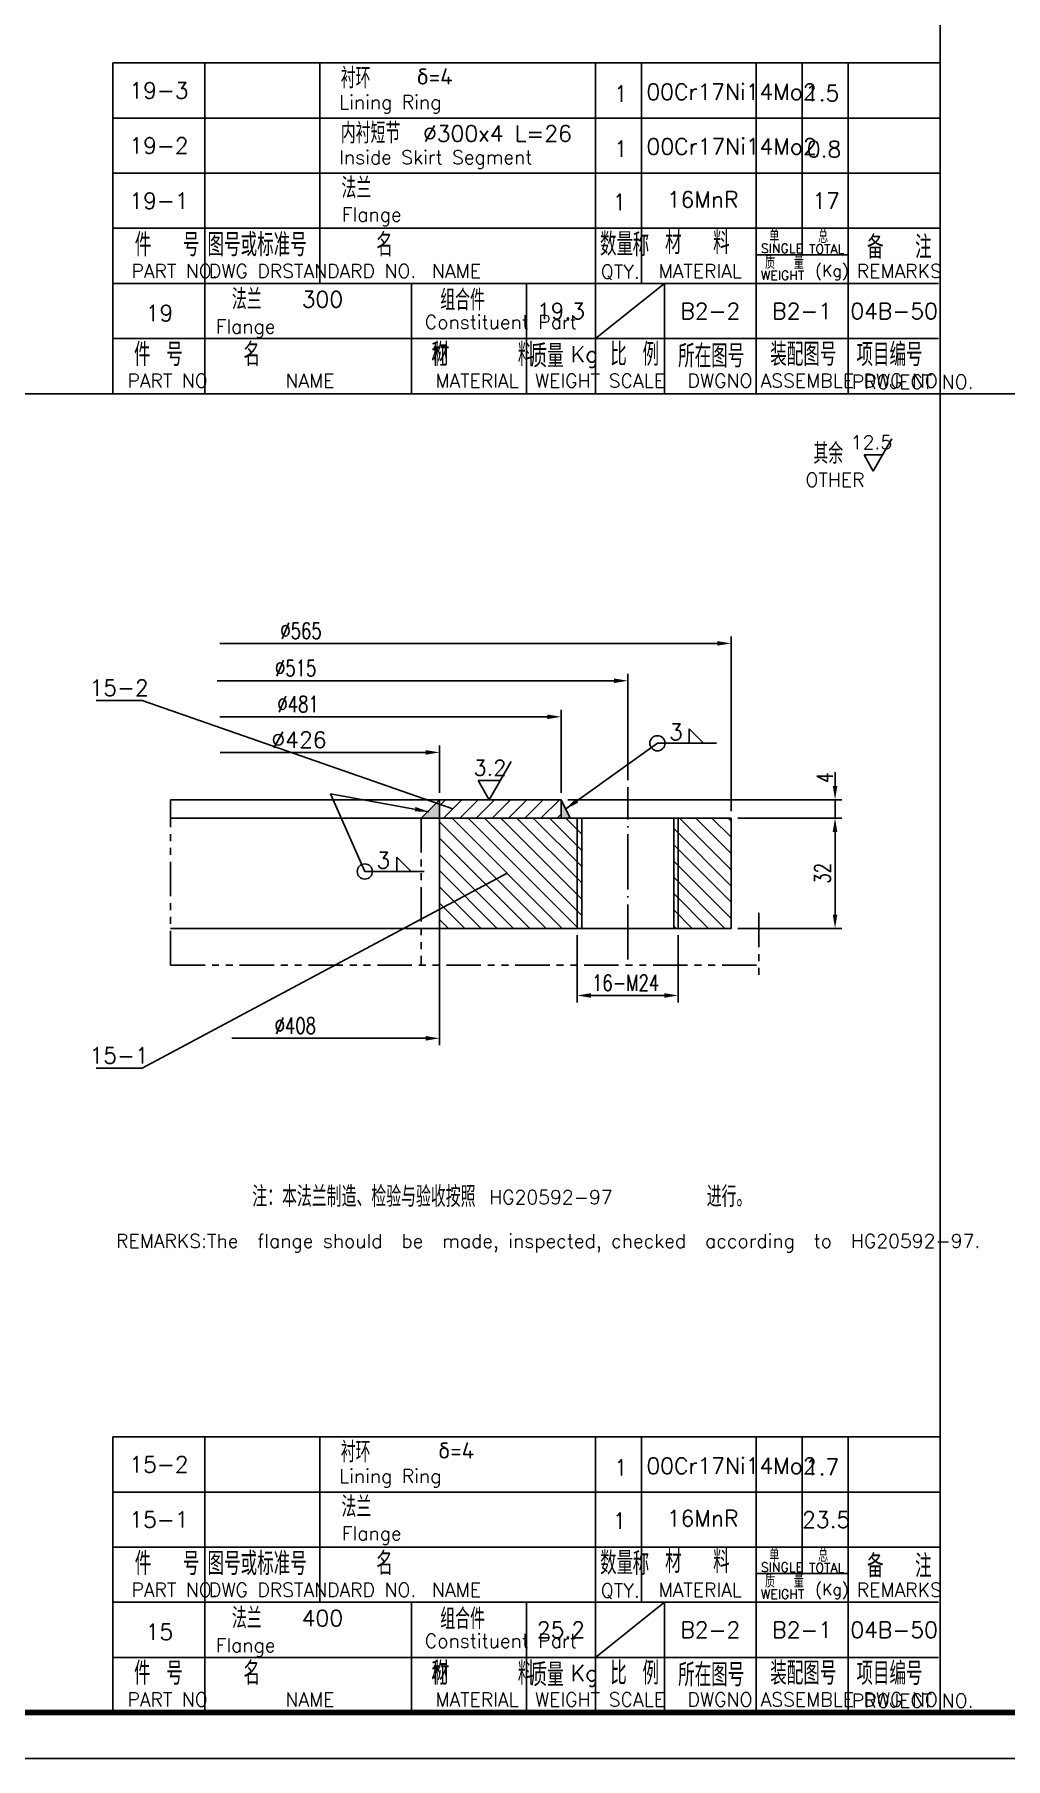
# Model space of a CAD drawing. Extents: x 1512 to 4800, y -77 to 764.
# Drawn here: x 2337.2 to 2548.5, y -76.5 to 298.7 of the extents above; entities that cross this region are included whole.
import ezdxf
from ezdxf.enums import TextEntityAlignment as Align

# ---------------------------------------------------------------- set-up
doc = ezdxf.new("R2010")
doc.units = 0
doc.header["$MEASUREMENT"] = 0
doc.linetypes.add('ACAD_ISO04W100', pattern=[30.5, 24, -3, 0.5, -3])
doc.linetypes.add('PHANTOMX2', pattern=[5, 2.5, -0.5, 0.5, -0.5, 0.5, -0.5])
doc.layers.get('0').update_dxf_attribs({"linetype": 'CONTINUOUS'})
doc.layers.get('DEFPOINTS').update_dxf_attribs({"linetype": 'CONTINUOUS'})
for name, color, linetype in [('1', 1, 'CONTINUOUS'), ('2', 2, 'ACAD_ISO04W100'), ('4', 6, 'PHANTOMX2')]:
    doc.layers.add(name, color=color, linetype=linetype)
doc.styles.add('ACANSTS', font='romans.shx', dxfattribs={"height": 1, "bigfont": 'gbcbig.shx'})
doc.styles.add('HZ5', font='romans.shx', dxfattribs={"width": 0.75, "bigfont": 'hz5.shx'})
doc.dimstyles.get("Standard").update_dxf_attribs({"dimtxt": 3.5, "dimasz": 3, "dimexe": 2, "dimexo": 0, "dimgap": 1, "dimtad": 1, "dimdec": 0, "dimlfac": 20, "dimzin": 0, "dimdsep": 46, "dimtxsty": 'HZ5', "dimcen": 1, "dimadec": 0, "dimazin": 0, "dimtfac": 1, "dimtdec": 0, "dimtmove": 2, "dimatfit": 3, "dimfxl": 0, "dimtolj": 1, "dimtzin": 0, "dimarcsym": 0})

# ---------------------------------------------------------------- blocks, each defined once
blk = doc.blocks.new('*D21')
at = {"color": 0, "linetype": 'ByBlock', "ltscale": 5}
for p, q in [((2425.36, 102.62), (2425.36, 78.71)), ((2380.14, 80.21), (2422.36, 80.21))]:
    blk.add_line(p, q, dxfattribs=at)
blk.add_solid([(2422.36, 80.71), (2422.36, 79.71), (2425.36, 80.21)], dxfattribs=at)
at = {"layer": 'DEFPOINTS', "color": 0, "linetype": 'ByBlock', "ltscale": 5}
for p in [(2425.36, 104.12), (2380.14, 80.21), (2425.36, 80.21)]:
    blk.add_point(p, dxfattribs=at)
at = {"color": 0, "linetype": 'ByBlock', "ltscale": 5, "insert": (2393.96, 82.96), "char_height": 3.5, "attachment_point": 5, "style": 'HZ5'}
blk.add_mtext('\\A1;∅408', dxfattribs=at)
blk = doc.blocks.new('_NONE')
at = {"color": 0, "linetype": 'ByBlock', "ltscale": 5}
blk.add_circle((0, 0), 0.25, dxfattribs=at)
blk = doc.blocks.new('*D23')
at = {"color": 0, "linetype": 'ByBlock', "ltscale": 5}
for p, q in [((2376.96, 158.02), (2463.31, 158.02)), ((2466.31, 136.36), (2466.31, 159.52))]:
    blk.add_line(p, q, dxfattribs=at)
blk.add_solid([(2463.31, 158.52), (2463.31, 157.52), (2466.31, 158.02)], dxfattribs=at)
at = {"layer": 'DEFPOINTS', "color": 0, "linetype": 'ByBlock', "ltscale": 5}
for p in [(2376.96, 158.02), (2466.31, 158.02), (2466.31, 134.86)]:
    blk.add_point(p, dxfattribs=at)
at = {"color": 0, "linetype": 'ByBlock', "ltscale": 5, "insert": (2394.03, 160.77), "char_height": 3.5, "attachment_point": 5, "style": 'HZ5'}
blk.add_mtext('\\A1;∅515', dxfattribs=at)
blk = doc.blocks.new('*D22')
at = {"color": 0, "linetype": 'ByBlock', "ltscale": 5}
for p, q in [((2377.52, 150.17), (2448.81, 150.17)), ((2451.81, 133.62), (2451.81, 151.67))]:
    blk.add_line(p, q, dxfattribs=at)
blk.add_solid([(2448.81, 150.67), (2448.81, 149.67), (2451.81, 150.17)], dxfattribs=at)
at = {"layer": 'DEFPOINTS', "color": 0, "linetype": 'ByBlock', "ltscale": 5}
for p in [(2377.52, 150.17), (2451.81, 150.17), (2451.81, 132.12)]:
    blk.add_point(p, dxfattribs=at)
at = {"color": 0, "linetype": 'ByBlock', "ltscale": 5, "insert": (2394.57, 152.92), "char_height": 3.5, "attachment_point": 5, "style": 'HZ5'}
blk.add_mtext('\\A1;∅481', dxfattribs=at)
blk = doc.blocks.new('*D24')
at = {"color": 0, "linetype": 'ByBlock', "ltscale": 5}
for p, q in [((2377.52, 166.15), (2485.81, 166.15)), ((2488.81, 129.62), (2488.81, 167.65))]:
    blk.add_line(p, q, dxfattribs=at)
blk.add_solid([(2485.81, 166.65), (2485.81, 165.65), (2488.81, 166.15)], dxfattribs=at)
at = {"layer": 'DEFPOINTS', "color": 0, "linetype": 'ByBlock', "ltscale": 5}
for p in [(2488.81, 166.15), (2377.52, 150.17), (2488.81, 128.12)]:
    blk.add_point(p, dxfattribs=at)
at = {"color": 0, "linetype": 'ByBlock', "ltscale": 5, "insert": (2395.2, 168.9), "char_height": 3.5, "attachment_point": 5, "style": 'HZ5'}
blk.add_mtext('\\A1;∅565', dxfattribs=at)
blk = doc.blocks.new('*D54')
at = {"color": 0, "linetype": 'ByBlock', "ltscale": 5}
for p, q in [((2490.31, 128.12), (2512.93, 128.12)), ((2511.43, 107.12), (2511.43, 125.12)), ((2490.31, 104.12), (2512.93, 104.12))]:
    blk.add_line(p, q, dxfattribs=at)
for points in [[(2510.93, 125.12), (2511.93, 125.12), (2511.43, 128.12)], [(2510.93, 107.12), (2511.93, 107.12), (2511.43, 104.12)]]:
    blk.add_solid(points, dxfattribs=at)
at = {"layer": 'DEFPOINTS', "color": 0, "linetype": 'ByBlock', "ltscale": 5}
for p in [(2488.81, 128.12), (2511.43, 128.12), (2488.81, 104.12)]:
    blk.add_point(p, dxfattribs=at)
at = {"color": 0, "linetype": 'ByBlock', "ltscale": 5, "insert": (2508.68, 116.1), "char_height": 3.5, "attachment_point": 5, "rotation": 90, "style": 'HZ5'}
blk.add_mtext('\\A1;32', dxfattribs=at)
blk = doc.blocks.new('*D181')
at = {"color": 0, "linetype": 'ByBlock', "ltscale": 5}
for p, q in [((2455.31, 102.62), (2455.31, 88.03)), ((2477.31, 102.62), (2477.31, 88.03)), ((2458.31, 89.53), (2474.31, 89.53))]:
    blk.add_line(p, q, dxfattribs=at)
for points in [[(2458.31, 90.03), (2458.31, 89.03), (2455.31, 89.53)], [(2474.31, 90.03), (2474.31, 89.03), (2477.31, 89.53)]]:
    blk.add_solid(points, dxfattribs=at)
at = {"layer": 'DEFPOINTS', "color": 0, "linetype": 'ByBlock', "ltscale": 5}
for p in [(2455.31, 104.12), (2477.31, 104.12), (2477.31, 89.53)]:
    blk.add_point(p, dxfattribs=at)
at = {"color": 0, "linetype": 'ByBlock', "ltscale": 5, "insert": (2465.86, 92.28), "char_height": 3.5, "attachment_point": 5, "style": 'HZ5'}
blk.add_mtext('\\A1;16-M24', dxfattribs=at)
blk = doc.blocks.new('*D17')
at = {"color": 0, "linetype": 'ByBlock', "ltscale": 5}
for p, q in [((2511.43, 135.12), (2511.43, 138.12)), ((2453.31, 132.12), (2512.93, 132.12)), ((2511.43, 128.12), (2511.43, 132.12)), ((2511.43, 128.12), (2511.43, 132.12)), ((2511.43, 125.12), (2511.43, 122.12))]:
    blk.add_line(p, q, dxfattribs=at)
for points in [[(2510.93, 135.12), (2511.93, 135.12), (2511.43, 132.12)], [(2510.93, 125.12), (2511.93, 125.12), (2511.43, 128.12)]]:
    blk.add_solid(points, dxfattribs=at)
at = {"layer": 'DEFPOINTS', "color": 0, "linetype": 'ByBlock', "ltscale": 5}
for p in [(2451.81, 132.12), (2511.43, 132.12), (2488.81, 128.12)]:
    blk.add_point(p, dxfattribs=at)
at = {"color": 0, "linetype": 'ByBlock', "ltscale": 5, "insert": (2509.22, 136.9), "char_height": 3.5, "attachment_point": 5, "rotation": 90, "style": 'HZ5'}
blk.add_mtext('\\A1;4', dxfattribs=at)

msp = doc.modelspace()

# ---------------------------------------------------------------- hatches: boundary and pattern name
at = {"ltscale": 5}
h = msp.add_hatch(color=256, dxfattribs=at)
h.paths.add_polyline_path([(2425.3598231, 131.1241209), (2424.6181135, 131.3830984), (2421.3598231, 128.124808), (2425.3598231, 128.124808)])
h.paths.add_polyline_path([(2425.3598231, 132.124808), (2424.6181135, 131.3830984), (2425.3598231, 131.1241209)])
h.paths.add_polyline_path([(2451.8098231, 132.124808), (2451.8098231, 128.124808), (2453.8098231, 128.124808)])
h = msp.add_hatch(dxfattribs=at)
h.set_pattern_fill('ANSI31', color=256, scale=20, style=0)
h.paths.add_polyline_path([(2425.3598231, 132.124808), (2425.3598231, 128.124808), (2451.8098231, 128.124808), (2451.8098231, 132.124808)])
h = msp.add_hatch(dxfattribs=at)
h.set_pattern_fill('ANSI31', color=256, scale=20, angle=90, style=0)
h.paths.add_polyline_path([(2455.3098231, 128.124808), (2425.3598231, 128.124808), (2425.3598231, 104.122808), (2455.3098231, 104.122808)])
h.paths.add_polyline_path([(2456.3098231, 128.124808), (2455.3098231, 128.124808), (2455.3098231, 104.122808), (2456.3098231, 104.122808)])
h.paths.add_polyline_path([(2477.3098231, 128.124808), (2476.3098231, 128.124808), (2476.3098231, 104.122808), (2477.3098231, 104.122808)])
h.paths.add_polyline_path([(2488.8098231, 127.936808), (2488.6238231, 128.124808), (2477.3098231, 128.124808), (2477.3098231, 104.122808), (2488.8098231, 104.122808)])

# ---------------------------------------------------------------- linework, layer by layer
for p, q in [((2534.2763814, 507.4732907), (2534.2763814, -66.5267093)), ((2534.2803811, 256.4732907), (2354.2803811, 256.4732907)), ((2514.101311, 250.7017696), (2494.101311, 250.7017696)), ((2354.2803811, 244.4732907), (2533.9805549, 244.4732907)), ((2354.2803811, 232.4732907), (2533.9805549, 232.4732907)), ((2131.2763814, 220.4732907), (2937.2763814, 220.4732907)), ((2360.6191767, 153.7291602), (2350.6191767, 153.7291602)), ((2360.6191767, 73.7105809), (2350.6191767, 73.7105809)), ((2534.2803811, -30.5267093), (2354.2803811, -30.5267093)), ((2514.101311, -36.2982304), (2494.101311, -36.2982304)), ((2354.2803811, -42.5267093), (2533.9805549, -42.5267093)), ((2354.2803811, -54.5267093), (2533.9805549, -54.5267093)), ((2106.2763814, -76.5267093), (2947.2763814, -76.5267093))]:
    msp.add_line(p, q)
at = {"ltscale": 10}
for p, q in [((2354.2803811, 292.4732907), (2534.2803811, 292.4732907)), ((2534.2803811, 280.4732907), (2354.2803811, 280.4732907)), ((2534.2803811, 268.4732907), (2354.2803811, 268.4732907)), ((2354.2803811, 268.4732907), (2534.2803811, 268.4732907)), ((2534.2803811, 268.4732907), (2534.2803811, 244.4732907)), ((2479.7094956, 147.5378573), (2479.7094956, 144.4128573)), ((2482.8344956, 144.4128573), (2479.7094956, 147.5378573)), ((2472.7685881, 144.4128573), (2485.6592894, 144.4128573)), ((2436.128676, 132.124808), (2440.9286462, 140.4383564)), ((2433.7286909, 136.2815822), (2438.5286611, 136.2815822)), ((2436.128676, 132.124808), (2433.7286909, 136.2815822)), ((2409.0900288, 116.4939603), (2421.9807301, 116.4939603)), ((2419.1559363, 116.4939603), (2416.0309363, 119.6189603)), ((2416.0309363, 119.6189603), (2416.0309363, 116.4939603)), ((2534.2803811, -6.5267093), (2354.2803811, -6.5267093)), ((2534.2803811, -18.5267093), (2354.2803811, -18.5267093)), ((2354.2803811, -18.5267093), (2534.2803811, -18.5267093)), ((2534.2803811, -18.5267093), (2534.2803811, -42.5267093))]:
    msp.add_line(p, q, dxfattribs=at)
at = {"ltscale": 5}
for p, q in [((2459.2803811, 232.4732907), (2474.2803811, 244.4732907)), ((2523.803665, 210.6514393), (2521.7829391, 207.1514393)), ((2517.7414872, 207.1514393), (2521.7829391, 207.1514393)), ((2519.7622132, 203.6514393), (2517.7414872, 207.1514393)), ((2521.7829391, 207.1514393), (2519.7622132, 203.6514393)), ((2428.2218469, 130.124808), (2360.6191767, 153.7291602)), ((2440.067206, 116.123808), (2360.6191767, 73.7105809)), ((2425.3598231, 104.122808), (2425.3598231, 96.122808)), ((2459.2803811, -54.5267093), (2474.2803811, -42.5267093))]:
    msp.add_line(p, q, dxfattribs=at)
at = {"color": 0, "linetype": 'ByBlock', "ltscale": 5}
for p, q in [((2425.3598231, 133.624808), (2425.3598231, 143.9208172)), ((2422.3598231, 142.4208172), (2377.6103574, 142.4208172)), ((2455.3098231, 104.122808), (2455.3098231, 128.124808)), ((2477.3098231, 104.122808), (2477.3098231, 128.124808))]:
    msp.add_line(p, q, dxfattribs=at)
at = {"ltscale": 5}
for centre in [(2472.7685881, 144.4128573), (2409.0900288, 116.4939603)]:
    msp.add_circle(centre, 1.65, dxfattribs=at)
at = {"color": 0, "linetype": 'ByBlock', "ltscale": 5}
msp.add_solid([(2422.3598231, 142.9208172), (2422.3598231, 141.9208172), (2425.3598231, 142.4208172)], dxfattribs=at)
at = {"layer": '1'}
for p, q in [((2354.2803811, 292.4732907), (2354.2803811, 244.4732907)), ((2374.2804279, 292.4732907), (2374.2804279, 244.4732907)), ((2399.2804279, 292.4732907), (2399.2804279, 244.4732907)), ((2459.2803811, 292.4732907), (2459.2803811, 244.4732907)), ((2469.2803811, 292.4732907), (2469.2803811, 244.4732907)), ((2494.2803811, 292.4732907), (2494.2803811, 244.4732907)), ((2504.2803811, 292.4732907), (2504.2803811, 250.4732907)), ((2514.2803811, 292.4732907), (2514.2803811, 244.4732907)), ((2354.2803811, 220.4732907), (2354.2803811, 244.4732907)), ((2374.2803811, 220.4732907), (2374.2803811, 244.4732907)), ((2419.2803811, 220.4732907), (2419.2803811, 244.4732907)), ((2444.2803811, 220.4732907), (2444.2803811, 244.4732907)), ((2459.2803811, 220.4732907), (2459.2803811, 244.4732907)), ((2474.2803811, 220.4732907), (2474.2803811, 244.4732907)), ((2494.2803811, 220.4732907), (2494.2803811, 244.4732907)), ((2514.2803811, 220.4732907), (2514.2803811, 244.4732907)), ((2354.2803811, -6.5267093), (2354.2803811, -42.5267093)), ((2374.2804279, -6.5267093), (2374.2804279, -42.5267093)), ((2399.2804279, -6.5267093), (2399.2804279, -42.5267093)), ((2459.2803811, -6.5267093), (2459.2803811, -42.5267093)), ((2469.2803811, -6.5267093), (2469.2803811, -42.5267093)), ((2494.2803811, -6.5267093), (2494.2803811, -42.5267093)), ((2504.2803811, -6.5267093), (2504.2803811, -36.5267093)), ((2514.2803811, -6.5267093), (2514.2803811, -42.5267093)), ((2354.2803811, -66.5267093), (2354.2803811, -42.5267093)), ((2374.2803811, -66.5267093), (2374.2803811, -42.5267093)), ((2419.2803811, -66.5267093), (2419.2803811, -42.5267093)), ((2444.2803811, -66.5267093), (2444.2803811, -42.5267093)), ((2459.2803811, -66.5267093), (2459.2803811, -42.5267093)), ((2474.2803811, -66.5267093), (2474.2803811, -42.5267093)), ((2494.2803811, -66.5267093), (2494.2803811, -42.5267093)), ((2514.2803811, -66.5267093), (2514.2803811, -42.5267093))]:
    msp.add_line(p, q, dxfattribs=at)
at = {"layer": '1', "ltscale": 10}
for p, q in [((2366.8384975, 132.124808), (2451.8098231, 132.124808)), ((2421.3598231, 128.124808), (2425.3598231, 132.124808)), ((2425.3598231, 132.124808), (2425.3598231, 104.122808)), ((2451.8098231, 132.124808), (2453.8098231, 128.124808)), ((2451.8098231, 132.124808), (2453.8098231, 128.124808)), ((2451.8098231, 132.124808), (2453.8098231, 128.124808)), ((2451.8098231, 132.124808), (2453.8098231, 128.124808)), ((2451.8098231, 132.124808), (2453.8098231, 128.124808)), ((2451.8098231, 132.124808), (2453.8098231, 128.124808)), ((2451.8098231, 128.124808), (2451.8098231, 132.124808)), ((2451.8098231, 128.124808), (2451.8098231, 132.124808)), ((2451.8098231, 128.124808), (2451.8098231, 132.124808)), ((2451.8098231, 128.124808), (2451.8098231, 132.124808)), ((2451.8098231, 128.124808), (2451.8098231, 132.124808)), ((2451.8098231, 128.124808), (2451.8098231, 132.124808)), ((2366.8384975, 128.124808), (2488.8098231, 128.124808)), ((2428.3598231, 128.124808), (2488.8098231, 128.124808)), ((2428.3598231, 128.124808), (2488.8098231, 128.124808)), ((2428.3598231, 128.124808), (2488.8098231, 128.124808)), ((2455.3098231, 104.122808), (2455.3098231, 128.124808)), ((2455.3098231, 104.122808), (2455.3098231, 128.124808)), ((2455.3098231, 104.122808), (2455.3098231, 128.124808)), ((2456.3098231, 104.122808), (2456.3098231, 128.124808)), ((2476.3098231, 104.122808), (2476.3098231, 128.124808)), ((2477.3098231, 104.122808), (2477.3098231, 128.124808)), ((2477.3098231, 104.122808), (2477.3098231, 128.124808)), ((2477.3098231, 104.122808), (2477.3098231, 128.124808)), ((2488.6238231, 128.124808), (2488.8098231, 127.936808)), ((2488.8098231, 128.124808), (2488.8098231, 104.122808)), ((2488.8098231, 128.124808), (2488.8098231, 104.122808)), ((2488.8098231, 128.124808), (2488.8098231, 104.122808)), ((2488.8098231, 128.124808), (2488.8098231, 104.122808)), ((2366.8384975, 104.122808), (2488.8098231, 104.122808)), ((2428.3598231, 104.122808), (2488.8098231, 104.122808)), ((2428.3598231, 104.122808), (2488.8098231, 104.122808))]:
    msp.add_line(p, q, dxfattribs=at)
at = {"layer": '1', "const_width": 1.2}
msp.add_lwpolyline([(2131.2763814, -66.5267093), (2937.2763814, -66.5267093), (2937.2763814, 507.4732907), (2131.2763814, 507.4732907)], close=True, dxfattribs=at)
at = {"layer": '2', "ltscale": 0.5}
msp.add_line((2466.3098231, 97.359108), (2466.3098231, 134.859108), dxfattribs=at)
at = {"layer": '4', "ltscale": 3}
for p, q in [((2366.8384975, 96.122808), (2366.8384975, 132.124808)), ((2421.3598231, 128.124808), (2421.3598231, 96.122808)), ((2494.851196, 107.527404), (2494.851196, 93.5962932)), ((2366.8384975, 96.122808), (2494.851196, 96.122808))]:
    msp.add_line(p, q, dxfattribs=at)

# ---------------------------------------------------------------- texts
at = {"ltscale": 10, "style": 'ACANSTS'}
for s, height, p in [('衬环', 4.5, (2403.8539119, 286.9468906)), ('δ=4', 3.5, (2420.3617623, 287.7664423)), ('Lining Ring', 3, (2403.5101754, 282.4363213)), ('1', 3.5, (2463.3311966, 284.0340134)), ('1.5', 3.5, (2504.8670778, 284.1585365)), ('内衬短节', 4.5, (2403.8579117, 274.9468906)), ('%%c300x4 L=26', 3.5, (2421.7588838, 275.3372289)), ('1', 3.5, (2463.3351963, 272.0340134)), ('00Cr17Ni14Mo2', 3.5, (2470.4090056, 272.5539309)), ('0.8', 3.5, (2505.2940384, 271.9471605)), ('Inside Skirt Segment', 3, (2403.5141752, 270.4363213)), ('Constituent Part', 3, (2422.1572448, 234.5803214)), ('3.2', 3.35997914, (2432.7253899, 137.4047752)), ('衬环', 4.5, (2403.8539119, -12.0531094)), ('δ=4', 3.5, (2425.0379195, -11.2335577)), ('Lining Ring', 3, (2403.5101754, -16.5636787)), ('1', 3.5, (2463.3311966, -14.9659866)), ('1.7', 3.5, (2504.8670778, -14.8414635)), ('Constituent Part', 3, (2422.1572448, -52.4196786))]:
    msp.add_text(s, height=height, dxfattribs=at).set_placement(p)
for s, height, p in [('19-3', 3.5, (2364.2803811, 286.4732907)), ('19-2', 3.5, (2364.2803811, 274.4732907)), ('19-1', 3.5, (2364.2803811, 262.4732907)), ('组合件', 4.5, (2430.3745262, 241.1185429)), ('19.3', 3.5, (2451.7803811, 238.4732907)), ('B2-2', 3.5, (2484.2803811, 238.4732907)), ('B2-1', 3.5, (2504.2803811, 238.4732907)), ('04B-50', 3.5, (2524.2803811, 238.4732907)), ('15-2', 3.5, (2364.2803811, -12.5267093)), ('15-1', 3.5, (2364.2803811, -24.5267093)), ('组合件', 4.5, (2430.3745262, -45.8814571)), ('25.2', 3.5, (2451.7803811, -48.5267093)), ('B2-2', 3.5, (2484.2803811, -48.5267093)), ('B2-1', 3.5, (2504.2803811, -48.5267093)), ('04B-50', 3.5, (2524.2803811, -48.5267093))]:
    msp.add_text(s, height=height, dxfattribs=at).set_placement(p, align=Align.MIDDLE)
at = {"style": 'ACANSTS'}
for s, height, p in [('00Cr17Ni14Mo2', 3.5, (2470.3799298, 284.4133035)), ('法兰', 4.5, (2404.014317, 263.0029122)), ('Flange', 3, (2404.1023165, 257.9774356)), ('件  号', 5, (2359.0267263, 250.3928468)), ('图号或标准号', 5, (2374.8614885, 250.3928468)), ('名              称', 5, (2411.6001696, 250.3928468)), ('数量', 5, (2460.2813168, 250.5151994)), ('材  料', 5, (2474.4425199, 250.8546476)), ('单', 3, (2497.1228979, 253.2474734)), ('总', 3, (2507.754324, 253.2443363)), ('备  注', 5, (2518.385752, 249.8710782)), ('SINGLE', 2, (2495.2874986, 251.1110106)), ('TOTAL', 2, (2505.7978835, 250.9835685)), ('PART NO.', 3, (2358.2934544, 245.6767139)), ('DWG DRSTANDARD NO.', 3, (2375.1683308, 245.6767139)), ('NAME', 3, (2423.7056811, 245.6767139)), ('QTY.', 3, (2460.44029, 245.5382303)), ('MATERIAL', 3, (2473.0127119, 245.6767139)), ('质  量', 3, (2496.2029882, 247.6099332)), ('(Kg)', 2.5, (2507.1039068, 246.0094636)), ('REMARKS', 3, (2516.1714504, 245.6767139)), ('WEIGHT', 2, (2495.2874986, 245.2535667)), ('法兰', 4.5, (2380.1624991, 238.7684995)), ('300', 3.5, (2395.3626014, 239.2756226)), ('19', 3.5, (2361.4111206, 236.2768093)), ('Flange', 3, (2376.6397699, 233.6127108)), ('件 号', 5, (2358.8588343, 226.5274034)), ('名          称', 5, (2382.6901654, 226.5274034)), ('材    料', 5, (2423.8835202, 226.5425063)), ('质量', 5, (2445.1726984, 226.1941212)), ('Kg', 3.5, (2453.9153043, 227.3296549)), ('比 例', 5, (2462.5074332, 226.5425063)), ('所在图号', 5, (2477.2767679, 226.1819282)), ('装配图号', 5, (2497.3283778, 226.5425063)), ('项目编号', 5, (2516.0834021, 226.4779189)), ('PART NO', 3, (2357.4237878, 221.8072456)), ('NAME', 3, (2391.8007444, 221.8072456)), ('MATERIAL', 3, (2424.4360331, 221.8072456)), ('WEIGHT', 3, (2446.1223415, 221.8072456)), ('SCALE', 3, (2462.1887386, 221.8072456)), ('DWGNO', 3, (2479.3273429, 221.8072456)), ('ASSEMBLE DWG NO', 3, (2495.2360125, 221.8072456)), ('PROJECT NO.', 3, (2515.0945772, 221.5705668)), ('3', 3.5, (2475.3004499, 145.1105414)), ('3', 3.5, (2411.6218906, 117.1916444)), ('注：本法兰制造、检验与验收按照               进行。                ', 4.5, (2384.5910889, 43.5100126)), ('HG20592-97', 3, (2436.1588414, 44.138575)), ('REMARKS:The  flange should  be  made, inspected, checked  according  to  HG20592-97.', 3, (2354.9441968, 34.6019972)), ('00Cr17Ni14Mo2', 3.5, (2470.3799298, -14.5866965)), ('法兰', 4.5, (2404.014317, -23.9970878)), ('Flange', 3, (2404.1023165, -29.0225644)), ('件  号', 5, (2359.0267263, -36.6071532)), ('图号或标准号', 5, (2374.8614885, -36.6071532)), ('名              称', 5, (2411.6001696, -36.6071532)), ('数量', 5, (2460.2813168, -36.4848006)), ('材  料', 5, (2474.4425199, -36.1453524)), ('单', 3, (2497.1228979, -33.7525266)), ('总', 3, (2507.754324, -33.7556637)), ('备  注', 5, (2518.385752, -37.1289218)), ('SINGLE', 2, (2495.2874986, -35.8889894)), ('质  量', 3, (2496.2029882, -39.3900668)), ('TOTAL', 2, (2505.7978835, -36.0164315)), ('PART NO.', 3, (2358.2934544, -41.3232861)), ('DWG DRSTANDARD NO.', 3, (2375.1683308, -41.3232861)), ('NAME', 3, (2423.7056811, -41.3232861)), ('QTY.', 3, (2460.44029, -41.4617697)), ('MATERIAL', 3, (2473.0127119, -41.3232861)), ('WEIGHT', 2, (2495.2874986, -41.7464333)), ('(Kg)', 2.5, (2507.1039068, -40.9905364)), ('REMARKS', 3, (2516.1714504, -41.3232861)), ('法兰', 4.5, (2380.1624991, -48.2315005)), ('400', 3.5, (2395.3626014, -47.7243774)), ('15', 3.5, (2361.4111206, -50.7231907)), ('Flange', 3, (2376.6397699, -53.3872892)), ('件 号', 5, (2358.8588343, -60.4725966)), ('名          称', 5, (2382.6901654, -60.4725966)), ('材    料', 5, (2423.8835202, -60.4574937)), ('质量', 5, (2445.1726984, -60.8058788)), ('Kg', 3.5, (2453.9153043, -59.6703451)), ('比 例', 5, (2462.5074332, -60.4574937)), ('所在图号', 5, (2477.2767679, -60.8180718)), ('装配图号', 5, (2497.3283778, -60.4574937)), ('项目编号', 5, (2516.0834021, -60.5220811)), ('PART NO', 3, (2357.4237878, -65.1927544)), ('NAME', 3, (2391.8007444, -65.1927544)), ('MATERIAL', 3, (2424.4360331, -65.1927544)), ('WEIGHT', 3, (2446.1223415, -65.1927544)), ('SCALE', 3, (2462.1887386, -65.1927544)), ('DWGNO', 3, (2479.3273429, -65.1927544)), ('ASSEMBLE DWG NO', 3, (2495.2360125, -65.1927544)), ('PROJECT NO.', 3, (2515.0945772, -65.4294332))]:
    msp.add_text(s, height=height, dxfattribs=at).set_placement(p)
at = {"ltscale": 10, "style": 'ACANSTS'}
for p in [(2464.5150397, 260.4512457), (2464.5150397, -26.5487543)]:
    msp.add_text('1', height=3.5, dxfattribs=at).set_placement(p, align=Align.CENTER)
at = {"style": 'ACANSTS'}
for s, p in [('16MnR', (2482.6195603, 262.7492529)), ('17', (2509.4997174, 262.4583641)), ('16MnR', (2482.6195603, -24.2507471)), ('23.5', (2509.4997174, -24.5416359))]:
    msp.add_text(s, height=3.5, dxfattribs=at).set_placement(p, align=Align.MIDDLE)
at = {"ltscale": 5, "style": 'ACANSTS'}
for s, height, p in [('其余', 4.5, (2506.7123926, 205.2255925)), ('12.5', 3, (2514.8546085, 208.3951759)), ('OTHER', 3, (2504.9828432, 200.2329986))]:
    msp.add_text(s, height=height, dxfattribs=at).set_placement(p)
at = {"style": 'ACANSTS'}
for s, p in [('15-2', (2355.6191767, 154.7291602)), ('15-1', (2355.6191767, 74.7105809))]:
    msp.add_text(s, height=3.5, dxfattribs=at).set_placement(p, align=Align.CENTER)
at = {"color": 0, "linetype": 'ByBlock', "ltscale": 5, "insert": (2394.7780026, 145.1708172), "char_height": 3.5, "attachment_point": 5, "style": 'ACANSTS'}
msp.add_mtext('%%C426', dxfattribs=at)

# ---------------------------------------------------------------- dimensions: what is measured, and where the dimension line sits
at = {"ltscale": 10}
for base, p1, p2, text, override, picture, middle, dimtype in [((2488.8098231, 166.1466532), (2377.5229263, 150.1654468), (2488.8098231, 128.124808), '%%C565', {"dimasz": 3, "dimexe": 1.5, "dimexo": 1.5, "dimgap": 1, "dimtad": 1, "dimtih": 0, "dimtoh": 0, "dimlfac": 20, "dimtxsty": 'ACANSTS', "dimblk1": 'NONE', "dimsah": 1, "dimcen": 1, "dimse1": 1, "dimtofl": 1, "dimtmove": 0}, '*D24', (2395.1983763, 166.1466532), 128), ((2466.3098231, 158.0167699), (2376.9603423, 158.0167699), (2466.3098231, 134.859108), '%%C515', {"dimasz": 3, "dimexe": 1.5, "dimexo": 1.5, "dimgap": 1, "dimtad": 1, "dimtih": 0, "dimtoh": 0, "dimlfac": 20, "dimtxsty": 'ACANSTS', "dimblk1": 'NONE', "dimsah": 1, "dimcen": 1, "dimse1": 1, "dimtofl": 1, "dimtmove": 0}, '*D23', (2394.0289729, 158.0167699), 128), ((2451.8098231, 150.1654468), (2377.5229263, 150.1654468), (2451.8098231, 132.124808), '%%C481', {"dimasz": 3, "dimexe": 1.5, "dimexo": 1.5, "dimgap": 1, "dimtad": 1, "dimtih": 0, "dimtoh": 0, "dimlfac": 20, "dimtxsty": 'ACANSTS', "dimblk1": 'NONE', "dimsah": 1, "dimcen": 1, "dimse1": 1, "dimtofl": 1, "dimtmove": 0}, '*D22', (2394.5744658, 150.1654468), 128), ((2425.3598231, 80.2098869), (2380.1409144, 80.2098869), (2425.3598231, 104.122808), '%%C408', {"dimasz": 3, "dimexe": 1.5, "dimexo": 1.5, "dimgap": 1, "dimtad": 1, "dimtih": 0, "dimtoh": 0, "dimlfac": 20, "dimtxsty": 'ACANSTS', "dimblk1": 'NONE', "dimsah": 1, "dimcen": 1, "dimse1": 1, "dimtofl": 1, "dimtmove": 0}, '*D21', (2393.9608019, 80.2098869), 128), ((2477.3098231, 89.5260715), (2455.3098231, 104.122808), (2477.3098231, 104.122808), '16-M24', {"dimasz": 3, "dimexe": 1.5, "dimexo": 1.5, "dimgap": 1, "dimtad": 1, "dimtih": 0, "dimtoh": 0, "dimlfac": 2, "dimtxsty": 'ACANSTS', "dimcen": 1, "dimtofl": 1, "dimtmove": 0}, '*D181', (2465.8596783, 89.5260715), 160)]:
    dim = msp.add_linear_dim(base=base, p1=p1, p2=p2, text=text, dimstyle='Standard', override=override, dxfattribs=at)
    dim.commit()
    dim.dimension.update_dxf_attribs({"geometry": picture, "text_midpoint": middle, "dimtype": dimtype})
for base, p1, p2, text, override, picture, middle in [((2511.4271704, 132.124808), (2488.8098231, 128.124808), (2451.8098231, 132.124808), '4', {"dimasz": 3, "dimexe": 1.5, "dimexo": 1.5, "dimgap": 1, "dimtad": 1, "dimtih": 0, "dimtoh": 0, "dimlfac": 2, "dimtxsty": 'ACANSTS', "dimcen": 1, "dimse1": 1, "dimtofl": 1, "dimtmove": 1}, '*D17', (2509.21522, 136.8957859)), ((2511.4271704, 128.124808), (2488.8098231, 104.122808), (2488.8098231, 128.124808), '32', {"dimasz": 3, "dimexe": 1.5, "dimexo": 1.5, "dimgap": 1, "dimtad": 1, "dimtih": 0, "dimtoh": 0, "dimlfac": 2, "dimtxsty": 'ACANSTS', "dimcen": 1, "dimtofl": 1, "dimtmove": 0}, '*D54', (2511.4271704, 116.0984846))]:
    dim = msp.add_linear_dim(base=base, p1=p1, p2=p2, angle=90, text=text, dimstyle='Standard', override=override, dxfattribs=at)
    dim.commit()
    dim.dimension.update_dxf_attribs({"geometry": picture, "text_midpoint": middle, "dimtype": 128})

# ---------------------------------------------------------------- leaders
at = {"ltscale": 5}
for points in [[(2452.8098231, 130.124808), (2472.7685881, 144.4128573)], [(2422.9914725, 129.5234574), (2401.6300776, 133.4359879), (2409.0900288, 116.4939603)]]:
    msp.add_leader(points, dimstyle='Standard', override={"dimasz": 3, "dimexe": 1.5, "dimexo": 1.5, "dimgap": 1, "dimtad": 1, "dimlfac": 20, "dimtxsty": 'ACANSTS', "dimcen": 1, "dimtofl": 1}, dxfattribs=at)

doc.saveas('drawing.dxf')
